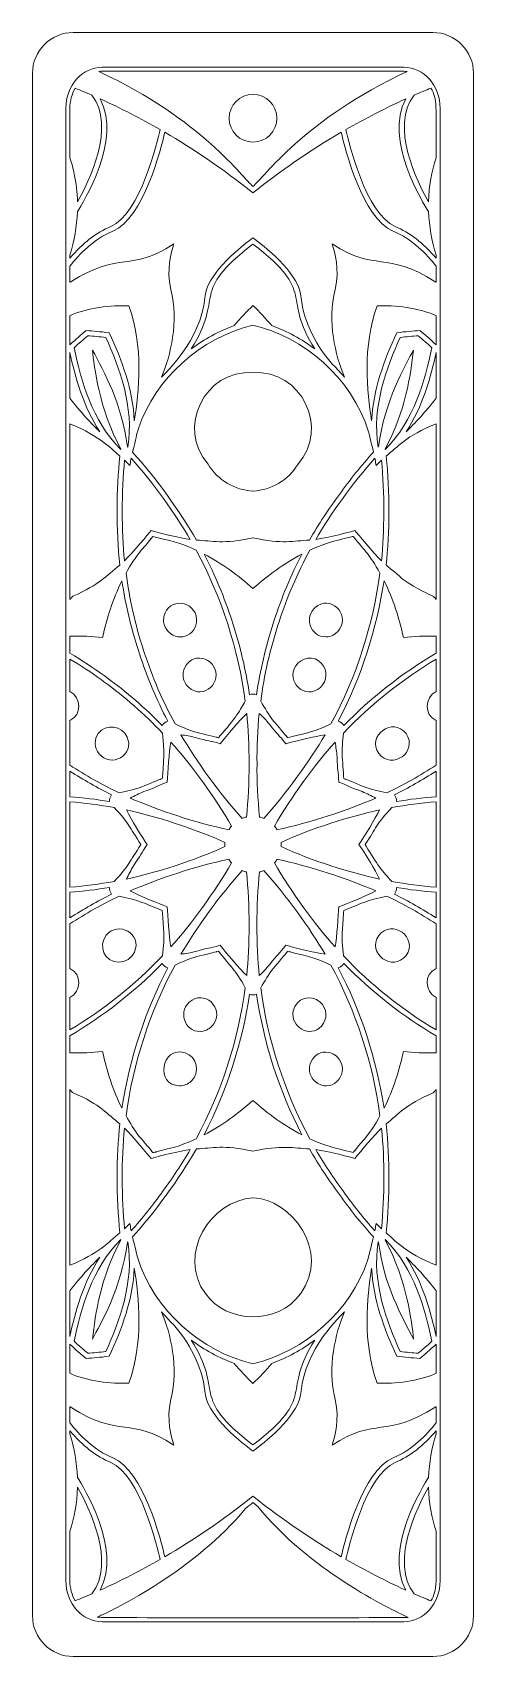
# Model space of a CAD drawing. Header units: inches. Extents: x 186 to 318, y 11 to 493.
import ezdxf

# ---------------------------------------------------------------- set-up
doc = ezdxf.new("R2010")
doc.units = ezdxf.units.IN
doc.header["$MEASUREMENT"] = 0
doc.layers.add('_U+0421_U+043B_U+043E_U+0439 1', color=7, linetype='Continuous')

msp = doc.modelspace()

# ---------------------------------------------------------------- linework, layer by layer
at = {"layer": '_U+0421_U+043B_U+043E_U+0439 1', "color": 1, "lineweight": 9, "true_color": 0xff0000}
for points, knots in [([(305.39, 493.2), (305.39, 493.2), (198.61, 493.2), (198.61, 493.2), (191.91, 493.2), (186.48, 487.77), (186.48, 481.07), (186.48, 481.07), (186.48, 22.93), (186.48, 22.93), (186.48, 16.23), (191.91, 10.8), (198.61, 10.8), (198.61, 10.8), (305.39, 10.8), (305.39, 10.8), (312.09, 10.8), (317.52, 16.23), (317.52, 22.93), (317.52, 22.93), (317.52, 481.07), (317.52, 481.07), (317.52, 487.77), (312.09, 493.2), (305.39, 493.2)], [0, 0, 0, 0, 1, 1, 1, 2, 2, 2, 3, 3, 3, 4, 4, 4, 5, 5, 5, 6, 6, 6, 7, 7, 7, 8, 8, 8, 8]), ([(252, 460.64), (248.09, 460.64), (244.91, 463.81), (244.91, 467.72), (244.91, 471.64), (248.09, 474.81), (252, 474.81), (255.91, 474.81), (259.09, 471.64), (259.09, 467.72), (259.09, 463.81), (255.91, 460.64), (252, 460.64)], [0, 0, 0, 0, 1, 1, 1, 2, 2, 2, 3, 3, 3, 4, 4, 4, 4])]:
    msp.add_open_spline(points, degree=3, knots=knots, dxfattribs=at)
at = {"layer": '_U+0421_U+043B_U+043E_U+0439 1', "color": 7, "lineweight": 9, "true_color": 0xffffff}
for points, knots in [([(296.82, 482.88), (296.82, 482.88), (207.18, 482.88), (207.18, 482.88), (201.24, 482.88), (196.4, 477.41), (196.4, 470.7), (196.4, 470.7), (196.4, 33.3), (196.4, 33.3), (196.4, 26.59), (201.23, 21.12), (207.18, 21.12), (207.18, 21.12), (296.82, 21.12), (296.82, 21.12), (302.76, 21.12), (307.6, 26.59), (307.6, 33.3), (307.6, 33.3), (307.6, 470.7), (307.6, 470.7), (307.6, 477.41), (302.77, 482.88), (296.82, 482.88)], [0, 0, 0, 0, 1, 1, 1, 2, 2, 2, 3, 3, 3, 4, 4, 4, 5, 5, 5, 6, 6, 6, 7, 7, 7, 8, 8, 8, 8]), ([(297.84, 481.61), (267.22, 467.46), (254.96, 449.83), (252, 447.49), (248.99, 449.87), (236.87, 467.43), (206.16, 481.61), (206.5, 481.65), (206.84, 481.68), (207.18, 481.68), (303.19, 481.68), (297.02, 481.71), (297.84, 481.61)], [0, 0, 0, 0, 1, 1, 1, 2, 2, 2, 3, 3, 3, 4, 4, 4, 4]), ([(199.15, 476.67), (200.91, 475.95), (202.54, 475.27), (204.1, 474.59), (211.39, 465.25), (203.24, 448.87), (199.85, 442.93), (199.78, 445.71), (199.46, 448.46), (198.91, 451.1), (198.58, 452.73), (198.13, 454.37), (197.6, 456), (197.6, 456), (197.6, 470.7), (197.6, 470.7), (197.6, 472.9), (198.17, 474.95), (199.15, 476.67)], [0, 0, 0, 0, 1, 1, 1, 2, 2, 2, 3, 3, 3, 4, 4, 4, 5, 5, 5, 6, 6, 6, 6]), ([(224.42, 464.36), (223.69, 461.07), (218.52, 439.24), (209.75, 435.57), (205.45, 433.77), (201.36, 430.6), (197.6, 426.17), (197.6, 426.17), (197.6, 427.05), (197.6, 427.05), (198.92, 431.31), (199.67, 435.65), (199.83, 439.99), (201.41, 442.43), (213.18, 461.35), (206.6, 473.48), (212.65, 470.74), (218.64, 467.68), (224.42, 464.36)], [0, 0, 0, 0, 1, 1, 1, 2, 2, 2, 3, 3, 3, 4, 4, 4, 5, 5, 5, 6, 6, 6, 6]), ([(306.4, 426.17), (302.64, 430.6), (298.55, 433.77), (294.25, 435.57), (285.48, 439.23), (280.31, 461.05), (279.58, 464.34), (285.41, 467.69), (291.4, 470.75), (297.39, 473.46), (290.83, 461.33), (302.59, 442.43), (304.17, 439.99), (304.33, 435.65), (305.08, 431.31), (306.4, 427.05), (306.4, 427.05), (306.4, 426.17), (306.4, 426.17), (306.4, 426.17), (306.4, 426.17), (306.4, 426.17)], [0, 0, 0, 0, 1, 1, 1, 2, 2, 2, 3, 3, 3, 4, 4, 4, 5, 5, 5, 6, 6, 6, 7, 7, 7, 7]), ([(306.4, 456), (305.07, 451.92), (304.28, 447.69), (304.15, 442.93), (300.76, 448.87), (292.61, 465.24), (299.9, 474.58), (301.77, 475.4), (303.34, 476.06), (304.85, 476.67), (306.82, 473.2), (306.4, 471.67), (306.4, 456)], [0, 0, 0, 0, 1, 1, 1, 2, 2, 2, 3, 3, 3, 4, 4, 4, 4]), ([(278.22, 463.56), (279.33, 458.61), (284.47, 438.03), (293.67, 434.19), (299.27, 431.85), (303.62, 427.36), (306.4, 423.82), (306.4, 423.82), (306.4, 419.06), (306.4, 419.06), (306.36, 419.06), (306.32, 419.06), (306.28, 419.07), (291.08, 428.7), (288.61, 421.77), (275.53, 430.42), (276.27, 427.78), (277.84, 423.07), (276.38, 416.88), (274.05, 407), (276.43, 397.5), (279.15, 390.79), (278.08, 392.09), (276.9, 393.37), (275.65, 394.61), (275.65, 394.61), (275.66, 394.62), (275.66, 394.62), (271.31, 399.3), (266.93, 407.28), (266.35, 414.34), (265.8, 421.04), (257.38, 428.18), (252, 432.22), (246.63, 428.19), (238.2, 421.05), (237.65, 414.34), (236.63, 401.81), (225.73, 391.86), (224.85, 390.79), (227.57, 397.5), (229.95, 407), (227.62, 416.88), (226.17, 423.01), (227.7, 427.67), (228.47, 430.42), (215.43, 421.79), (212.86, 428.65), (197.72, 419.07), (197.68, 419.06), (197.64, 419.06), (197.6, 419.06), (197.6, 419.06), (197.6, 423.82), (197.6, 423.82), (200.38, 427.36), (204.73, 431.85), (210.33, 434.19), (219.54, 438.04), (224.68, 458.63), (225.79, 463.58), (234.24, 458.65), (243.16, 452.61), (252, 445.58), (260.21, 452.1), (268.77, 458.04), (278.22, 463.56)], [0, 0, 0, 0, 1, 1, 1, 2, 2, 2, 3, 3, 3, 4, 4, 4, 5, 5, 5, 6, 6, 6, 7, 7, 7, 8, 8, 8, 9, 9, 9, 10, 10, 10, 11, 11, 11, 12, 12, 12, 13, 13, 13, 14, 14, 14, 15, 15, 15, 16, 16, 16, 17, 17, 17, 18, 18, 18, 19, 19, 19, 20, 20, 20, 21, 21, 21, 22, 22, 22, 22]), ([(233.65, 399.19), (243.7, 415.03), (232.88, 415.71), (252, 430.34), (271.13, 415.7), (260.31, 415.02), (270.35, 399.19), (266.44, 402.12), (262.16, 404.45), (257.6, 406.12), (255.86, 408.25), (253.89, 410.26), (252, 412.09), (250.17, 410.32), (248.19, 408.32), (246.39, 406.12), (241.84, 404.45), (237.56, 402.12), (233.65, 399.19)], [0, 0, 0, 0, 1, 1, 1, 2, 2, 2, 3, 3, 3, 4, 4, 4, 5, 5, 5, 6, 6, 6, 6]), ([(216.74, 377.87), (216.32, 387.06), (213.1, 395.72), (209.28, 404.01), (206.47, 404.35), (204.56, 404.51), (202.4, 404.65), (200.86, 403.38), (199.46, 402.16), (197.6, 400.45), (197.6, 400.45), (197.6, 409.06), (197.6, 409.06), (202.69, 411.43), (209.87, 412.21), (215.1, 412.02), (219.47, 400.11), (218.23, 386.31), (216.74, 377.87)], [0, 0, 0, 0, 1, 1, 1, 2, 2, 2, 3, 3, 3, 4, 4, 4, 5, 5, 5, 6, 6, 6, 6]), ([(306.4, 400.45), (304.57, 402.14), (303.17, 403.35), (301.6, 404.65), (299.43, 404.51), (297.5, 404.35), (294.72, 404.01), (290.91, 395.72), (287.68, 387.07), (287.25, 377.86), (285.77, 386.31), (284.53, 400.1), (288.9, 412.02), (294.05, 412.22), (301.18, 411.48), (306.4, 409.06), (306.4, 409.06), (306.4, 400.45), (306.4, 400.45)], [0, 0, 0, 0, 1, 1, 1, 2, 2, 2, 3, 3, 3, 4, 4, 4, 5, 5, 5, 6, 6, 6, 6]), ([(252, 406.27), (267.07, 402.65), (281.26, 390.8), (286.36, 374.6), (286.96, 371.71), (287.52, 369.63), (287.83, 368.57), (284.12, 364.5), (280.7, 360.26), (277.69, 355.96), (274.48, 351.69), (271.49, 347.13), (268.8, 342.4), (263.94, 342.26), (260.81, 341.07), (252, 343.14), (243.23, 341.08), (239.87, 342.26), (235.2, 342.4), (230.53, 350.62), (223.33, 360.73), (216.17, 368.58), (217.35, 372.62), (217.36, 373.83), (217.94, 375.54), (223.04, 390.47), (236.4, 402.53), (252, 406.27)], [0, 0, 0, 0, 1, 1, 1, 2, 2, 2, 3, 3, 3, 4, 4, 4, 5, 5, 5, 6, 6, 6, 7, 7, 7, 8, 8, 8, 9, 9, 9, 9]), ([(214.82, 370.04), (214.78, 370.08), (214.74, 370.12), (214.7, 370.17), (213.03, 382.91), (207.88, 392.25), (204.28, 398.88), (204.94, 393.78), (206.08, 381.75), (212.72, 369.52), (212.71, 369.46), (212.7, 369.4), (212.7, 369.35), (204.14, 377.91), (200.8, 389.95), (198.85, 399.56), (200.25, 400.85), (201.57, 402.01), (202.9, 403.12), (204.61, 403), (206.37, 402.84), (208.27, 402.62), (212.34, 393.7), (216.71, 381.99), (214.82, 370.04)], [0, 0, 0, 0, 1, 1, 1, 2, 2, 2, 3, 3, 3, 4, 4, 4, 5, 5, 5, 6, 6, 6, 7, 7, 7, 8, 8, 8, 8]), ([(289.3, 370.17), (289.26, 370.12), (289.21, 370.08), (289.17, 370.04), (287.29, 382), (291.66, 393.7), (295.73, 402.62), (297.63, 402.84), (299.39, 403), (301.1, 403.12), (302.42, 402.01), (303.75, 400.85), (305.15, 399.56), (303.2, 389.95), (299.86, 377.91), (291.3, 369.35), (291.3, 369.4), (291.29, 369.46), (291.28, 369.52), (297.41, 380.81), (298.75, 391.39), (299.72, 398.88), (297.25, 394.33), (291.11, 383.95), (289.3, 370.17)], [0, 0, 0, 0, 1, 1, 1, 2, 2, 2, 3, 3, 3, 4, 4, 4, 5, 5, 5, 6, 6, 6, 7, 7, 7, 8, 8, 8, 8]), ([(197.6, 398.18), (199.13, 390.91), (201.55, 382.13), (206.54, 374.55), (203.93, 377.07), (200.69, 380.5), (197.6, 384.55), (197.6, 384.55), (197.6, 398.18), (197.6, 398.18)], [0, 0, 0, 0, 1, 1, 1, 2, 2, 2, 3, 3, 3, 3]), ([(297.46, 374.55), (302.45, 382.13), (304.87, 390.91), (306.4, 398.18), (306.4, 398.18), (306.4, 384.55), (306.4, 384.55), (303.31, 380.51), (300.07, 377.07), (297.46, 374.55)], [0, 0, 0, 0, 1, 1, 1, 2, 2, 2, 3, 3, 3, 3]), ([(238.66, 364.94), (229.19, 375.9), (237.55, 392.89), (252.01, 392.21), (266.41, 392.88), (274.83, 375.93), (265.32, 364.91), (262.49, 360.24), (257.51, 357.27), (252.01, 357), (252.01, 357), (252, 357), (252, 357), (252, 357), (251.99, 357), (251.99, 357), (246.49, 357.27), (241.51, 360.24), (238.66, 364.94)], [0, 0, 0, 0, 1, 1, 1, 2, 2, 2, 3, 3, 3, 4, 4, 4, 5, 5, 5, 6, 6, 6, 6]), ([(197.6, 376.95), (206.81, 373.31), (210.56, 368.85), (212.47, 367.37), (211.39, 357.73), (211.3, 345.32), (212.46, 335.01), (208.16, 331.68), (206.53, 329.21), (198.48, 325.76), (198.27, 325.57), (197.84, 325.07), (197.6, 324.81), (197.6, 324.81), (197.6, 376.95), (197.6, 376.95), (197.6, 376.95), (197.6, 376.95), (197.6, 376.95)], [0, 0, 0, 0, 1, 1, 1, 2, 2, 2, 3, 3, 3, 4, 4, 4, 5, 5, 5, 6, 6, 6, 6]), ([(305.61, 325.69), (304.43, 326.36), (301.12, 327.41), (296.36, 330.94), (294.08, 333.01), (292.3, 334.42), (291.55, 335.01), (292.6, 344.43), (292.71, 356.84), (291.53, 367.37), (294.98, 370.05), (297.38, 373.39), (306.4, 376.95), (306.4, 376.95), (306.4, 324.8), (306.4, 324.8), (306.07, 325.16), (305.87, 325.39), (305.61, 325.69)], [0, 0, 0, 0, 1, 1, 1, 2, 2, 2, 3, 3, 3, 4, 4, 4, 5, 5, 5, 6, 6, 6, 6]), ([(221.7, 345.25), (220.92, 344.25), (216.37, 338.76), (213.82, 336.25), (212.93, 344.89), (212.91, 357.08), (213.84, 366.13), (214.34, 365.66), (214.88, 365.1), (215.43, 364.54), (215.66, 366.05), (215.67, 366.13), (215.79, 366.77), (222.24, 359.57), (229.04, 350.07), (233.37, 342.6), (230.36, 343.05), (224.13, 344.55), (221.7, 345.25)], [0, 0, 0, 0, 1, 1, 1, 2, 2, 2, 3, 3, 3, 4, 4, 4, 5, 5, 5, 6, 6, 6, 6]), ([(290.16, 366.13), (291.15, 356.55), (291.06, 344.86), (290.18, 336.25), (287.75, 338.65), (283.08, 344.25), (282.3, 345.25), (281.3, 344.96), (274.37, 343.17), (270.64, 342.6), (275, 350.11), (281.81, 359.62), (288.21, 366.77), (288.34, 366.08), (288.34, 366.04), (288.57, 364.54), (289.16, 365.14), (289.65, 365.64), (290.16, 366.13)], [0, 0, 0, 0, 1, 1, 1, 2, 2, 2, 3, 3, 3, 4, 4, 4, 5, 5, 5, 6, 6, 6, 6]), ([(249.7, 294.57), (248.43, 292.29), (246.7, 289.25), (242.07, 284.13), (242.07, 284.13), (242.07, 284.12), (242.07, 284.12), (242.07, 284.12), (241.71, 283.67), (241.71, 283.67), (241.71, 283.67), (241.21, 283.81), (241.21, 283.81), (241.21, 283.81), (241.22, 283.84), (241.22, 283.84), (241.22, 283.84), (237.29, 284.84), (235.38, 285.25), (233.23, 285.92), (231.03, 286.78), (228.84, 287.8), (225.14, 294.62), (222.07, 301.77), (219.71, 309.05), (219.71, 309.05), (219.38, 310.06), (219.38, 310.06), (217.01, 317.33), (215.3, 324.92), (214.28, 332.62), (217.35, 338.16), (218.64, 339), (221.71, 342.85), (221.71, 342.85), (221.52, 343.01), (221.52, 343.01), (221.52, 343.01), (221.76, 342.91), (221.76, 342.91), (221.76, 342.91), (221.94, 343.1), (221.94, 343.1), (221.94, 343.1), (221.92, 343.11), (221.92, 343.11), (222, 343.21), (222.18, 343.43), (222.26, 343.53), (227.85, 341.98), (229.28, 342.12), (235.13, 339.4), (242.68, 325.46), (247.65, 309.98), (249.7, 294.57)], [0, 0, 0, 0, 1, 1, 1, 2, 2, 2, 3, 3, 3, 4, 4, 4, 5, 5, 5, 6, 6, 6, 7, 7, 7, 8, 8, 8, 9, 9, 9, 10, 10, 10, 11, 11, 11, 12, 12, 12, 13, 13, 13, 14, 14, 14, 15, 15, 15, 16, 16, 16, 17, 17, 17, 18, 18, 18, 18]), ([(275.16, 287.8), (268.35, 284.63), (266.09, 284.93), (262.29, 283.67), (262.14, 283.86), (262.11, 283.89), (261.98, 284.05), (261.98, 284.05), (262.03, 284.07), (262.03, 284.07), (262.02, 284.08), (259.22, 287.42), (258.1, 288.67), (256.75, 290.47), (255.48, 292.46), (254.3, 294.58), (255.32, 302.27), (257.04, 309.86), (259.4, 317.13), (259.4, 317.13), (259.73, 318.15), (259.73, 318.15), (262.1, 325.42), (265.17, 332.57), (268.87, 339.4), (272.37, 341.03), (275.29, 342.09), (281.22, 343.37), (281.22, 343.37), (281.22, 343.39), (281.22, 343.39), (281.43, 343.45), (281.55, 343.48), (281.74, 343.53), (285.47, 338.86), (286.63, 338.19), (289.72, 332.62), (287.72, 317.51), (282.84, 301.97), (275.16, 287.8)], [0, 0, 0, 0, 1, 1, 1, 2, 2, 2, 3, 3, 3, 4, 4, 4, 5, 5, 5, 6, 6, 6, 7, 7, 7, 8, 8, 8, 9, 9, 9, 10, 10, 10, 11, 11, 11, 12, 12, 12, 13, 13, 13, 13]), ([(253.05, 296.5), (252.5, 296.74), (251.5, 296.74), (250.95, 296.5), (249.9, 303.66), (248.25, 310.76), (246.02, 317.6), (246.02, 317.6), (245.69, 318.61), (245.69, 318.61), (243.51, 325.34), (240.74, 331.94), (237.45, 338.26), (242.95, 335.39), (247.55, 331.98), (252, 328), (256.44, 331.96), (261.02, 335.38), (266.55, 338.25), (263.26, 331.94), (260.49, 325.34), (258.31, 318.61), (258.31, 318.61), (257.98, 317.6), (257.98, 317.6), (255.76, 310.76), (254.1, 303.67), (253.05, 296.5)], [0, 0, 0, 0, 1, 1, 1, 2, 2, 2, 3, 3, 3, 4, 4, 4, 5, 5, 5, 6, 6, 6, 7, 7, 7, 8, 8, 8, 9, 9, 9, 9]), ([(207.33, 313.49), (208.58, 319.27), (210.28, 324.73), (213.07, 330.33), (214.12, 323.29), (215.76, 316.32), (217.95, 309.6), (217.95, 309.6), (218.28, 308.59), (218.28, 308.59), (220.5, 301.75), (223.33, 295.03), (226.69, 288.61), (226.11, 288.49), (225.3, 287.9), (225, 287.38), (219.93, 292.57), (214.42, 297.33), (208.61, 301.56), (208.61, 301.56), (207.75, 302.18), (207.75, 302.18), (204.61, 304.46), (201.2, 306.69), (197.6, 308.81), (197.6, 308.81), (197.6, 313.9), (197.6, 313.9), (201.16, 313.98), (204.1, 313.81), (207.33, 313.49)], [0, 0, 0, 0, 1, 1, 1, 2, 2, 2, 3, 3, 3, 4, 4, 4, 5, 5, 5, 6, 6, 6, 7, 7, 7, 8, 8, 8, 9, 9, 9, 10, 10, 10, 10]), ([(279, 287.38), (278.7, 287.9), (277.89, 288.49), (277.31, 288.61), (284.22, 301.79), (288.84, 316.34), (290.93, 330.33), (293.69, 324.8), (295.4, 319.33), (296.67, 313.49), (299.93, 313.82), (302.89, 313.98), (306.4, 313.9), (306.4, 313.9), (306.4, 308.81), (306.4, 308.81), (296.08, 302.72), (286.86, 295.43), (279, 287.38)], [0, 0, 0, 0, 1, 1, 1, 2, 2, 2, 3, 3, 3, 4, 4, 4, 5, 5, 5, 6, 6, 6, 6]), ([(235.23, 318.88), (235.5, 313.76), (229.03, 311.7), (226.26, 315.96), (225.52, 317.09), (225.27, 318.44), (225.55, 319.76), (226.79, 325.59), (234.94, 324.51), (235.23, 318.88)], [0, 0, 0, 0, 1, 1, 1, 2, 2, 2, 3, 3, 3, 3]), ([(277.74, 315.96), (274.93, 311.62), (268.51, 313.9), (268.77, 318.88), (268.84, 320.22), (269.43, 321.46), (270.43, 322.36), (274.88, 326.37), (280.79, 320.66), (277.74, 315.96)], [0, 0, 0, 0, 1, 1, 1, 2, 2, 2, 3, 3, 3, 3]), ([(197.6, 288.8), (201.26, 290.6), (201, 295.62), (197.6, 297.47), (197.6, 297.47), (197.6, 307.08), (197.6, 307.08), (200.79, 305.17), (203.91, 303.12), (206.86, 300.97), (206.86, 300.97), (207.72, 300.34), (207.72, 300.34), (213.91, 295.85), (219.76, 290.72), (225.11, 285.09), (225.45, 282.32), (225.81, 278.74), (225.07, 272.17), (225.07, 272.17), (225.09, 272.17), (225.09, 272.17), (225.08, 272.03), (225.07, 271.71), (225.06, 271.57), (224.85, 271.49), (224.76, 271.46), (224.55, 271.38), (224.55, 271.38), (224.53, 271.41), (224.53, 271.41), (224.53, 271.41), (220.99, 270.01), (219.01, 269.13), (216.88, 268.41), (214.59, 267.81), (212.22, 267.35), (207.15, 269.77), (202.24, 272.53), (197.6, 275.56), (197.6, 275.56), (197.6, 288.8), (197.6, 288.8), (197.6, 288.8), (197.6, 288.8), (197.6, 288.8)], [0, 0, 0, 0, 1, 1, 1, 2, 2, 2, 3, 3, 3, 4, 4, 4, 5, 5, 5, 6, 6, 6, 7, 7, 7, 8, 8, 8, 9, 9, 9, 10, 10, 10, 11, 11, 11, 12, 12, 12, 13, 13, 13, 14, 14, 14, 15, 15, 15, 15]), ([(237.04, 307.25), (238.35, 306.97), (239.48, 306.19), (240.21, 305.06), (243.29, 300.33), (237.3, 294.71), (232.9, 298.66), (229.21, 301.99), (232.12, 308.3), (237.04, 307.25)], [0, 0, 0, 0, 1, 1, 1, 2, 2, 2, 3, 3, 3, 3]), ([(272.38, 305.79), (274.24, 303.72), (274.07, 300.53), (272.01, 298.67), (267.59, 294.69), (261.62, 300.33), (264.69, 305.07), (266.34, 307.59), (270.09, 308.33), (272.38, 305.79)], [0, 0, 0, 0, 1, 1, 1, 2, 2, 2, 3, 3, 3, 3]), ([(306.4, 288.8), (306.4, 288.8), (306.4, 275.56), (306.4, 275.56), (301.75, 272.53), (296.84, 269.76), (291.78, 267.35), (289.4, 267.81), (287.12, 268.41), (285.01, 269.12), (283.12, 269.96), (279.47, 271.41), (279.47, 271.41), (279.47, 271.41), (279.45, 271.38), (279.45, 271.38), (279.28, 271.44), (279.11, 271.51), (278.94, 271.57), (278.94, 271.57), (278.91, 272.18), (278.91, 272.18), (278.91, 272.18), (278.93, 272.19), (278.93, 272.19), (278.93, 272.19), (278.74, 275.67), (278.49, 278.08), (278.46, 280.33), (278.59, 282.69), (278.89, 285.09), (287.18, 293.81), (296.68, 301.25), (306.4, 307.08), (306.4, 307.08), (306.4, 297.47), (306.4, 297.47), (302.98, 295.61), (302.77, 290.59), (306.4, 288.8)], [0, 0, 0, 0, 1, 1, 1, 2, 2, 2, 3, 3, 3, 4, 4, 4, 5, 5, 5, 6, 6, 6, 7, 7, 7, 8, 8, 8, 9, 9, 9, 10, 10, 10, 11, 11, 11, 12, 12, 12, 13, 13, 13, 13]), ([(250.03, 260.14), (249.92, 260.25), (248.85, 259.87), (248.83, 259.72), (242.15, 267.05), (235.11, 276.83), (230.6, 284.61), (232.02, 284.39), (233.49, 284.12), (234.96, 283.81), (238.84, 282.6), (238.96, 282.9), (242.27, 281.95), (244.12, 284.32), (248.02, 288.87), (250.15, 290.96), (251.07, 282.05), (251.13, 270.04), (250.03, 260.14)], [0, 0, 0, 0, 1, 1, 1, 2, 2, 2, 3, 3, 3, 4, 4, 4, 5, 5, 5, 6, 6, 6, 6]), ([(255.17, 259.72), (255.15, 259.86), (254.08, 260.25), (253.97, 260.14), (253.38, 265.46), (253.12, 270.79), (253.2, 276.01), (253.12, 280.97), (253.34, 286), (253.85, 290.96), (254.88, 289.95), (255.89, 288.89), (256.92, 287.74), (259.34, 284.5), (259.6, 284.68), (261.73, 281.95), (264.56, 282.76), (270.45, 284.16), (273.4, 284.61), (268.97, 276.96), (261.65, 266.83), (255.17, 259.72)], [0, 0, 0, 0, 1, 1, 1, 2, 2, 2, 3, 3, 3, 4, 4, 4, 5, 5, 5, 6, 6, 6, 7, 7, 7, 7]), ([(297.49, 284.96), (301.18, 279.55), (293.26, 273.99), (289.35, 279.02), (285.75, 284.33), (293.51, 290.09), (297.49, 284.96)], [0, 0, 0, 0, 1, 1, 1, 2, 2, 2, 2]), ([(214.59, 283.93), (217.02, 278.48), (209.77, 274.61), (206.25, 278.95), (204.79, 280.76), (204.8, 283.21), (205.99, 284.96), (208.34, 287.99), (213.05, 287.4), (214.59, 283.93)], [0, 0, 0, 0, 1, 1, 1, 2, 2, 2, 3, 3, 3, 3]), ([(245.64, 257.4), (245.49, 257.43), (244.83, 256.51), (244.9, 256.38), (235.2, 258.38), (223.77, 262.15), (215.52, 265.8), (216.8, 266.47), (218.12, 267.1), (219.54, 267.73), (223.44, 269.05), (223.17, 269.29), (226.52, 270.51), (226.63, 273.49), (227.11, 279.49), (227.6, 282.43), (233.54, 275.8), (240.68, 266.11), (245.64, 257.4)], [0, 0, 0, 0, 1, 1, 1, 2, 2, 2, 3, 3, 3, 4, 4, 4, 5, 5, 5, 6, 6, 6, 6]), ([(259.1, 256.38), (259.17, 256.51), (258.51, 257.43), (258.36, 257.4), (263.3, 266.07), (270.43, 275.78), (276.4, 282.43), (276.63, 281.01), (276.83, 279.53), (276.99, 278.03), (277.04, 273.96), (277.36, 273.98), (277.48, 270.51), (281.11, 269.2), (280.33, 269.13), (284.45, 267.73), (285.87, 267.1), (287.2, 266.47), (288.48, 265.8), (280.29, 262.17), (268.86, 258.39), (259.1, 256.38)], [0, 0, 0, 0, 1, 1, 1, 2, 2, 2, 3, 3, 3, 4, 4, 4, 5, 5, 5, 6, 6, 6, 7, 7, 7, 7]), ([(210, 266.75), (209.61, 266.3), (209.3, 265.35), (209.36, 264.76), (205.51, 265.41), (201.56, 265.89), (197.6, 266.2), (197.6, 266.2), (197.6, 273.79), (197.6, 273.79), (201.65, 271.19), (205.82, 268.82), (210, 266.75)], [0, 0, 0, 0, 1, 1, 1, 2, 2, 2, 3, 3, 3, 4, 4, 4, 4]), ([(294.64, 264.76), (294.7, 265.35), (294.39, 266.3), (294, 266.75), (298.18, 268.82), (302.35, 271.19), (306.4, 273.79), (306.4, 273.79), (306.4, 266.19), (306.4, 266.19), (302.44, 265.89), (298.49, 265.41), (294.64, 264.76)], [0, 0, 0, 0, 1, 1, 1, 2, 2, 2, 3, 3, 3, 4, 4, 4, 4]), ([(197.6, 264.69), (202.01, 264.34), (206.44, 263.77), (210.8, 262.97), (215.12, 258.32), (215.29, 257.15), (218.7, 252), (215.28, 246.83), (215.1, 245.66), (210.8, 241.03), (206.44, 240.23), (202.01, 239.66), (197.6, 239.31), (197.6, 239.31), (197.6, 264.69), (197.6, 264.69)], [0, 0, 0, 0, 1, 1, 1, 2, 2, 2, 3, 3, 3, 4, 4, 4, 5, 5, 5, 5]), ([(214.38, 262.28), (223.17, 260.39), (234.6, 256.73), (243.68, 252.63), (243.55, 252.56), (243.55, 251.43), (243.68, 251.37), (234.6, 247.26), (223.17, 243.61), (214.38, 241.72), (215.02, 243.01), (215.73, 244.32), (216.48, 245.63), (218.76, 248.85), (218.72, 249.35), (220.51, 252), (219.06, 254.15), (215.73, 259.57), (214.38, 262.28)], [0, 0, 0, 0, 1, 1, 1, 2, 2, 2, 3, 3, 3, 4, 4, 4, 5, 5, 5, 6, 6, 6, 6]), ([(289.62, 241.72), (280.93, 243.59), (269.45, 247.24), (260.32, 251.37), (260.45, 251.44), (260.45, 252.56), (260.32, 252.63), (269.44, 256.76), (280.91, 260.41), (289.62, 262.28), (288.31, 259.64), (285.13, 254.43), (283.49, 252), (287.23, 246.46), (288.99, 243), (289.62, 241.72)], [0, 0, 0, 0, 1, 1, 1, 2, 2, 2, 3, 3, 3, 4, 4, 4, 5, 5, 5, 5]), ([(306.4, 239.31), (301.99, 239.66), (297.56, 240.23), (293.2, 241.03), (290.67, 243.75), (288.57, 246.4), (285.62, 251.54), (285.62, 251.54), (285.6, 251.54), (285.6, 251.54), (285.5, 251.69), (285.4, 251.85), (285.3, 252), (288.57, 256.89), (288.76, 258.19), (293.2, 262.97), (297.56, 263.77), (301.99, 264.34), (306.4, 264.69), (306.4, 264.69), (306.4, 239.31), (306.4, 239.31)], [0, 0, 0, 0, 1, 1, 1, 2, 2, 2, 3, 3, 3, 4, 4, 4, 5, 5, 5, 6, 6, 6, 7, 7, 7, 7]), ([(244.89, 247.62), (244.83, 247.49), (245.49, 246.57), (245.64, 246.6), (240.68, 237.9), (233.55, 228.21), (227.6, 221.57), (227.11, 224.54), (226.61, 230.97), (226.52, 233.49), (224.41, 234.26), (218.33, 236.74), (215.52, 238.2), (223.78, 241.86), (235.2, 245.62), (244.89, 247.62)], [0, 0, 0, 0, 1, 1, 1, 2, 2, 2, 3, 3, 3, 4, 4, 4, 5, 5, 5, 5]), ([(276.4, 221.57), (270.43, 228.22), (263.3, 237.92), (258.36, 246.6), (258.51, 246.57), (259.17, 247.49), (259.1, 247.62), (268.86, 245.61), (280.29, 241.83), (288.48, 238.2), (285.85, 236.83), (280.24, 234.49), (277.48, 233.49), (277.39, 230.95), (276.89, 224.52), (276.4, 221.57)], [0, 0, 0, 0, 1, 1, 1, 2, 2, 2, 3, 3, 3, 4, 4, 4, 5, 5, 5, 5]), ([(250.15, 213.04), (248.04, 215.12), (244.07, 219.74), (242.27, 222.05), (238.72, 221.03), (239, 221.45), (234.99, 220.2), (233.5, 219.88), (232.02, 219.61), (230.6, 219.39), (235.05, 227.07), (242.38, 237.2), (248.83, 244.28), (248.85, 244.14), (249.92, 243.75), (250.03, 243.86), (251.13, 233.96), (251.07, 221.95), (250.15, 213.04)], [0, 0, 0, 0, 1, 1, 1, 2, 2, 2, 3, 3, 3, 4, 4, 4, 5, 5, 5, 6, 6, 6, 6]), ([(253.97, 243.86), (254.08, 243.75), (255.15, 244.14), (255.17, 244.28), (261.89, 236.91), (268.92, 227.12), (273.4, 219.39), (270.47, 219.83), (264.12, 221.36), (261.73, 222.05), (259.75, 219.51), (259.24, 219.37), (256.93, 216.27), (255.89, 215.11), (254.88, 214.05), (253.85, 213.04), (252.93, 221.99), (252.88, 234.01), (253.97, 243.86)], [0, 0, 0, 0, 1, 1, 1, 2, 2, 2, 3, 3, 3, 4, 4, 4, 5, 5, 5, 6, 6, 6, 6]), ([(197.6, 237.8), (201.56, 238.11), (205.51, 238.59), (209.36, 239.24), (209.3, 238.65), (209.61, 237.7), (210, 237.25), (205.82, 235.18), (201.65, 232.81), (197.6, 230.21), (197.6, 230.21), (197.6, 237.8), (197.6, 237.8)], [0, 0, 0, 0, 1, 1, 1, 2, 2, 2, 3, 3, 3, 4, 4, 4, 4]), ([(197.6, 206.53), (201, 208.38), (201.26, 213.4), (197.6, 215.2), (197.6, 215.2), (197.6, 228.44), (197.6, 228.44), (202.24, 231.47), (207.16, 234.23), (212.22, 236.65), (218.44, 235.44), (219.52, 234.51), (224.31, 232.71), (224.31, 232.71), (224.54, 232.6), (224.54, 232.6), (224.54, 232.6), (224.55, 232.62), (224.55, 232.62), (224.77, 232.54), (224.82, 232.52), (225.06, 232.43), (225.32, 226.42), (225.89, 225.26), (225.11, 218.91), (216.92, 210.3), (207.49, 202.85), (197.6, 196.92), (197.6, 196.92), (197.6, 206.53), (197.6, 206.53), (197.6, 206.53), (197.6, 206.53), (197.6, 206.53)], [0, 0, 0, 0, 1, 1, 1, 2, 2, 2, 3, 3, 3, 4, 4, 4, 5, 5, 5, 6, 6, 6, 7, 7, 7, 8, 8, 8, 9, 9, 9, 10, 10, 10, 11, 11, 11, 11]), ([(306.4, 215.2), (302.73, 213.4), (303.01, 208.38), (306.4, 206.53), (306.4, 206.53), (306.4, 196.92), (306.4, 196.92), (296.34, 202.95), (287.02, 210.35), (278.89, 218.91), (278.12, 225.17), (278.67, 226.47), (278.9, 231.62), (278.9, 231.62), (278.93, 231.81), (278.93, 231.81), (278.93, 231.81), (278.91, 231.82), (278.91, 231.82), (278.91, 231.82), (278.94, 232.43), (278.94, 232.43), (279.15, 232.51), (279.24, 232.54), (279.45, 232.62), (279.45, 232.62), (279.46, 232.59), (279.46, 232.59), (279.46, 232.59), (279.69, 232.71), (279.69, 232.71), (284.47, 234.51), (285.58, 235.44), (291.78, 236.65), (296.84, 234.23), (301.75, 231.47), (306.4, 228.44), (306.4, 228.44), (306.4, 215.2), (306.4, 215.2), (306.4, 215.2), (306.4, 215.2), (306.4, 215.2)], [0, 0, 0, 0, 1, 1, 1, 2, 2, 2, 3, 3, 3, 4, 4, 4, 5, 5, 5, 6, 6, 6, 7, 7, 7, 8, 8, 8, 9, 9, 9, 10, 10, 10, 11, 11, 11, 12, 12, 12, 13, 13, 13, 14, 14, 14, 14]), ([(294, 237.25), (294.39, 237.7), (294.7, 238.65), (294.64, 239.24), (298.49, 238.59), (302.44, 238.11), (306.4, 237.8), (306.4, 237.8), (306.4, 230.21), (306.4, 230.21), (302.35, 232.81), (298.18, 235.18), (294, 237.25)], [0, 0, 0, 0, 1, 1, 1, 2, 2, 2, 3, 3, 3, 4, 4, 4, 4]), ([(212.15, 217.07), (207.89, 217.07), (205.84, 221.85), (208.41, 225.04), (211.96, 229.42), (219.18, 225.5), (216.76, 220.06), (215.92, 218.18), (214.08, 217.07), (212.15, 217.07)], [0, 0, 0, 0, 1, 1, 1, 2, 2, 2, 3, 3, 3, 3]), ([(289.34, 224.96), (293.31, 230.06), (301.15, 224.4), (297.51, 219.04), (293.52, 213.9), (285.74, 219.65), (289.34, 224.96)], [0, 0, 0, 0, 1, 1, 1, 2, 2, 2, 2]), ([(223.1, 160.7), (223.1, 160.7), (223.16, 160.46), (223.16, 160.46), (223.16, 160.46), (223.03, 160.68), (223.03, 160.68), (223.03, 160.68), (222.79, 160.63), (222.79, 160.63), (222.79, 160.63), (222.79, 160.61), (222.79, 160.61), (222.63, 160.57), (222.41, 160.51), (222.26, 160.47), (222.2, 160.55), (221.96, 160.85), (221.88, 160.94), (221.88, 160.94), (221.89, 160.96), (221.89, 160.96), (221.89, 160.96), (219.69, 163.66), (218.12, 165.4), (216.76, 167.22), (215.47, 169.23), (214.28, 171.38), (216.33, 186.85), (221.35, 202.37), (228.84, 216.2), (231.03, 217.22), (233.23, 218.08), (235.36, 218.74), (237.35, 219.17), (241.21, 220.15), (241.21, 220.15), (241.21, 220.15), (241.2, 220.19), (241.2, 220.19), (241.2, 220.19), (241.71, 220.33), (241.71, 220.33), (245.58, 215.49), (246.65, 214.9), (249.7, 209.42), (247.64, 193.95), (242.63, 178.43), (235.13, 164.6), (229.39, 161.93), (227.87, 162.01), (223.1, 160.7)], [0, 0, 0, 0, 1, 1, 1, 2, 2, 2, 3, 3, 3, 4, 4, 4, 5, 5, 5, 6, 6, 6, 7, 7, 7, 8, 8, 8, 9, 9, 9, 10, 10, 10, 11, 11, 11, 12, 12, 12, 13, 13, 13, 14, 14, 14, 15, 15, 15, 16, 16, 16, 17, 17, 17, 17]), ([(282.28, 161.14), (282.28, 161.14), (282.48, 160.99), (282.48, 160.99), (282.48, 160.99), (282.23, 161.09), (282.23, 161.09), (282.23, 161.09), (282.08, 160.91), (282.08, 160.91), (282.08, 160.91), (282.09, 160.9), (282.09, 160.9), (282.01, 160.81), (281.8, 160.55), (281.74, 160.47), (281.68, 160.49), (281.14, 160.63), (280.99, 160.67), (280.99, 160.67), (280.99, 160.67), (280.99, 160.67), (276, 162.04), (274.58, 161.95), (268.87, 164.6), (261.24, 178.69), (256.32, 194.2), (254.3, 209.42), (255.48, 211.54), (256.76, 213.53), (258.08, 215.31), (259.24, 216.61), (262.01, 219.91), (262.02, 219.91), (262.02, 219.91), (261.98, 219.94), (261.98, 219.94), (262.1, 220.1), (262.16, 220.17), (262.29, 220.33), (262.29, 220.33), (262.84, 220.18), (262.84, 220.18), (262.84, 220.18), (262.84, 220.15), (262.84, 220.15), (262.84, 220.15), (263.06, 220.12), (263.06, 220.12), (268, 218.76), (269.43, 218.87), (275.16, 216.2), (282.41, 202.83), (287.6, 187.39), (289.73, 171.38), (286.65, 165.84), (285.37, 165), (282.28, 161.14)], [0, 0, 0, 0, 1, 1, 1, 2, 2, 2, 3, 3, 3, 4, 4, 4, 5, 5, 5, 6, 6, 6, 7, 7, 7, 8, 8, 8, 9, 9, 9, 10, 10, 10, 11, 11, 11, 12, 12, 12, 13, 13, 13, 14, 14, 14, 15, 15, 15, 16, 16, 16, 17, 17, 17, 18, 18, 18, 19, 19, 19, 19]), ([(197.6, 195.19), (207.51, 201.04), (216.8, 208.23), (225, 216.62), (225.3, 216.1), (226.11, 215.51), (226.69, 215.39), (220.14, 202.88), (215.27, 188.39), (213.07, 173.67), (210.31, 179.2), (208.6, 184.67), (207.33, 190.52), (204.12, 190.19), (201.17, 190.02), (197.6, 190.11), (197.6, 190.11), (197.6, 195.19), (197.6, 195.19)], [0, 0, 0, 0, 1, 1, 1, 2, 2, 2, 3, 3, 3, 4, 4, 4, 5, 5, 5, 6, 6, 6, 6]), ([(296.67, 190.51), (295.41, 184.72), (293.72, 179.26), (290.93, 173.67), (288.74, 188.28), (283.92, 202.77), (277.31, 215.39), (277.89, 215.51), (278.7, 216.1), (279, 216.62), (287.35, 208.07), (296.66, 200.94), (306.4, 195.19), (306.4, 195.19), (306.4, 190.1), (306.4, 190.1), (302.84, 190.02), (299.87, 190.19), (296.67, 190.51)], [0, 0, 0, 0, 1, 1, 1, 2, 2, 2, 3, 3, 3, 4, 4, 4, 5, 5, 5, 6, 6, 6, 6]), ([(233.07, 205.16), (237.47, 209.12), (243.46, 203.5), (240.38, 198.77), (239.65, 197.64), (238.52, 196.86), (237.2, 196.58), (232.23, 195.52), (229.41, 201.87), (233.07, 205.16)], [0, 0, 0, 0, 1, 1, 1, 2, 2, 2, 3, 3, 3, 3]), ([(250.95, 207.5), (251.5, 207.26), (252.5, 207.26), (253.05, 207.5), (255.13, 193.31), (259.77, 178.78), (266.55, 165.75), (261.05, 168.61), (256.46, 172.02), (252, 176), (247.58, 172.06), (243, 168.63), (237.45, 165.75), (244.34, 178.99), (248.91, 193.56), (250.95, 207.5)], [0, 0, 0, 0, 1, 1, 1, 2, 2, 2, 3, 3, 3, 4, 4, 4, 5, 5, 5, 5]), ([(263.98, 202.59), (264.78, 206.36), (269.17, 207.74), (272, 205.19), (274.06, 203.33), (274.23, 200.14), (272.37, 198.07), (268.99, 194.32), (262.95, 197.75), (263.98, 202.59)], [0, 0, 0, 0, 1, 1, 1, 2, 2, 2, 3, 3, 3, 3]), ([(233.57, 181.64), (232.63, 180.79), (231.43, 180.34), (230.21, 180.34), (222.84, 180.34), (224.63, 192.25), (231.89, 190.13), (235.33, 188.99), (236.5, 184.28), (233.57, 181.64)], [0, 0, 0, 0, 1, 1, 1, 2, 2, 2, 3, 3, 3, 3]), ([(277.74, 188.04), (280.8, 183.33), (274.88, 177.63), (270.43, 181.64), (266.72, 184.98), (269.68, 191.27), (274.57, 190.22), (275.88, 189.94), (277.01, 189.17), (277.74, 188.04)], [0, 0, 0, 0, 1, 1, 1, 2, 2, 2, 3, 3, 3, 3]), ([(198.39, 178.31), (198.39, 178.31), (198.59, 178.2), (198.59, 178.2), (206.83, 174.71), (208.63, 171.95), (212.46, 168.99), (211.4, 159.54), (211.3, 147.12), (212.47, 136.63), (208.77, 133.76), (206.22, 130.45), (197.6, 127.05), (197.6, 127.05), (197.6, 179.19), (197.6, 179.19), (197.93, 178.84), (198.13, 178.61), (198.39, 178.31)], [0, 0, 0, 0, 1, 1, 1, 2, 2, 2, 3, 3, 3, 4, 4, 4, 5, 5, 5, 6, 6, 6, 6]), ([(291.53, 136.63), (292.14, 142.1), (292.41, 147.55), (292.32, 152.81), (292.41, 158.14), (292.15, 163.59), (291.54, 168.99), (295.54, 172.08), (296.99, 174.58), (305.52, 178.24), (305.73, 178.44), (306.16, 178.93), (306.4, 179.19), (306.4, 179.19), (306.4, 127.05), (306.4, 127.05), (297.22, 130.67), (293.68, 134.97), (291.53, 136.63)], [0, 0, 0, 0, 1, 1, 1, 2, 2, 2, 3, 3, 3, 4, 4, 4, 5, 5, 5, 6, 6, 6, 6]), ([(213.84, 137.87), (212.92, 146.8), (212.87, 158.47), (213.82, 167.75), (216.26, 165.34), (220.92, 159.75), (221.7, 158.75), (224.18, 159.46), (230.38, 160.95), (233.37, 161.4), (230.86, 157.09), (228.09, 152.9), (225.11, 148.93), (222.31, 144.95), (219.18, 141.02), (215.79, 137.23), (215.67, 137.87), (215.66, 137.95), (215.43, 139.45), (214.87, 138.88), (214.33, 138.33), (213.84, 137.87)], [0, 0, 0, 0, 1, 1, 1, 2, 2, 2, 3, 3, 3, 4, 4, 4, 5, 5, 5, 6, 6, 6, 7, 7, 7, 7]), ([(290.16, 137.87), (289.65, 138.36), (289.12, 138.9), (288.57, 139.45), (288.34, 137.96), (288.34, 137.92), (288.21, 137.23), (284.82, 141.02), (281.69, 144.95), (278.9, 148.92), (275.92, 152.89), (273.14, 157.09), (270.64, 161.4), (274.37, 160.83), (281.3, 159.04), (282.3, 158.75), (284.14, 161.11), (288.05, 165.65), (290.18, 167.75), (290.69, 162.79), (290.91, 157.77), (290.83, 152.81), (290.9, 147.94), (290.68, 142.92), (290.16, 137.87)], [0, 0, 0, 0, 1, 1, 1, 2, 2, 2, 3, 3, 3, 4, 4, 4, 5, 5, 5, 6, 6, 6, 7, 7, 7, 8, 8, 8, 8]), ([(252, 97.73), (236.7, 101.4), (222.65, 113.43), (217.64, 129.4), (217.02, 132.38), (216.43, 134.52), (216.17, 135.42), (222.67, 142.56), (230.05, 152.54), (235.2, 161.6), (240.01, 161.74), (243.19, 162.93), (252, 160.86), (260.46, 162.85), (264.07, 161.74), (268.8, 161.6), (271.49, 156.87), (274.48, 152.31), (277.68, 148.04), (280.7, 143.74), (284.12, 139.49), (287.83, 135.42), (287.31, 133.65), (286.15, 128.73), (286.06, 128.46), (280.96, 113.53), (267.6, 101.47), (252, 97.73)], [0, 0, 0, 0, 1, 1, 1, 2, 2, 2, 3, 3, 3, 4, 4, 4, 5, 5, 5, 6, 6, 6, 7, 7, 7, 8, 8, 8, 9, 9, 9, 9]), ([(266.17, 118.59), (259.19, 108.98), (244.22, 109.8), (237.84, 118.59), (229.26, 130.4), (239.55, 146.39), (251.99, 147), (263.15, 147), (275.23, 131.07), (266.17, 118.59)], [0, 0, 0, 0, 1, 1, 1, 2, 2, 2, 3, 3, 3, 3]), ([(212.7, 134.65), (212.7, 134.6), (212.71, 134.54), (212.72, 134.48), (206.61, 123.22), (205.26, 112.68), (204.28, 105.11), (206.72, 109.61), (212.88, 120.02), (214.7, 133.83), (214.74, 133.88), (214.78, 133.92), (214.82, 133.96), (216.71, 122.01), (212.34, 110.3), (208.27, 101.38), (206.37, 101.16), (204.61, 101), (202.9, 100.88), (201.57, 101.99), (200.25, 103.15), (198.85, 104.44), (200.8, 114.05), (204.14, 126.09), (212.7, 134.65)], [0, 0, 0, 0, 1, 1, 1, 2, 2, 2, 3, 3, 3, 4, 4, 4, 5, 5, 5, 6, 6, 6, 7, 7, 7, 8, 8, 8, 8]), ([(291.28, 134.48), (291.29, 134.54), (291.3, 134.6), (291.3, 134.65), (299.86, 126.09), (303.2, 114.05), (305.15, 104.44), (303.75, 103.15), (302.42, 101.99), (301.1, 100.88), (299.39, 101), (297.63, 101.16), (295.73, 101.38), (291.66, 110.3), (287.29, 122.01), (289.18, 133.96), (289.22, 133.92), (289.26, 133.88), (289.3, 133.83), (290.96, 121.17), (296.04, 111.89), (299.73, 105.11), (299.06, 110.21), (297.92, 122.24), (291.28, 134.48)], [0, 0, 0, 0, 1, 1, 1, 2, 2, 2, 3, 3, 3, 4, 4, 4, 5, 5, 5, 6, 6, 6, 7, 7, 7, 8, 8, 8, 8]), ([(197.6, 119.45), (200.69, 123.49), (203.93, 126.93), (206.54, 129.45), (201.55, 121.87), (199.13, 113.09), (197.6, 105.82), (197.6, 105.82), (197.6, 119.45), (197.6, 119.45)], [0, 0, 0, 0, 1, 1, 1, 2, 2, 2, 3, 3, 3, 3]), ([(197.6, 103.55), (199.43, 101.86), (200.83, 100.65), (202.4, 99.35), (204.56, 99.49), (206.48, 99.65), (209.28, 99.99), (213.08, 108.23), (216.32, 116.91), (216.74, 126.13), (218.23, 117.69), (219.47, 103.89), (215.1, 91.98), (209.9, 91.78), (202.72, 92.56), (197.6, 94.94), (197.6, 94.94), (197.6, 103.55), (197.6, 103.55), (197.6, 103.55), (197.6, 103.55), (197.6, 103.55)], [0, 0, 0, 0, 1, 1, 1, 2, 2, 2, 3, 3, 3, 4, 4, 4, 5, 5, 5, 6, 6, 6, 7, 7, 7, 7]), ([(287.25, 126.14), (287.68, 116.93), (290.91, 108.27), (294.72, 99.99), (297.14, 99.7), (299.06, 99.51), (301.6, 99.35), (303.14, 100.62), (304.54, 101.84), (306.4, 103.55), (306.4, 103.55), (306.4, 94.94), (306.4, 94.94), (301.24, 92.55), (294.13, 91.78), (288.9, 91.98), (284.53, 103.9), (285.77, 117.69), (287.25, 126.14)], [0, 0, 0, 0, 1, 1, 1, 2, 2, 2, 3, 3, 3, 4, 4, 4, 5, 5, 5, 6, 6, 6, 6]), ([(306.4, 105.82), (304.87, 113.09), (302.45, 121.87), (297.46, 129.45), (300.07, 126.93), (303.31, 123.49), (306.4, 119.45), (306.4, 119.45), (306.4, 105.82), (306.4, 105.82)], [0, 0, 0, 0, 1, 1, 1, 2, 2, 2, 3, 3, 3, 3]), ([(225.79, 40.42), (224.68, 45.37), (219.54, 65.97), (210.33, 69.81), (204.73, 72.15), (200.38, 76.64), (197.6, 80.18), (197.6, 80.18), (197.6, 84.95), (197.6, 84.95), (197.64, 84.94), (197.68, 84.94), (197.72, 84.94), (212.94, 75.29), (215.36, 82.25), (228.47, 73.58), (227.74, 76.22), (226.16, 80.93), (227.62, 87.13), (229.95, 97), (227.57, 106.5), (224.85, 113.21), (225.93, 111.91), (227.1, 110.63), (228.36, 109.39), (228.36, 109.39), (228.35, 109.38), (228.35, 109.38), (232.69, 104.69), (237.07, 96.74), (237.65, 89.66), (238.2, 82.96), (246.62, 75.82), (252, 71.78), (257.37, 75.82), (265.8, 82.95), (266.35, 89.66), (267.37, 102.19), (278.23, 112.1), (279.15, 113.21), (276.43, 106.5), (274.05, 97.01), (276.38, 87.13), (277.83, 80.99), (276.3, 76.33), (275.53, 73.58), (288.45, 82.12), (291.26, 75.42), (306.28, 84.94), (306.32, 84.94), (306.36, 84.94), (306.4, 84.95), (306.4, 84.95), (306.4, 80.18), (306.4, 80.18), (303.62, 76.64), (299.27, 72.15), (293.67, 69.81), (284.47, 65.97), (279.33, 45.39), (278.22, 40.44), (269.73, 45.39), (260.99, 51.27), (252, 58.42), (243.04, 51.31), (234.31, 45.39), (225.79, 40.42)], [0, 0, 0, 0, 1, 1, 1, 2, 2, 2, 3, 3, 3, 4, 4, 4, 5, 5, 5, 6, 6, 6, 7, 7, 7, 8, 8, 8, 9, 9, 9, 10, 10, 10, 11, 11, 11, 12, 12, 12, 13, 13, 13, 14, 14, 14, 15, 15, 15, 16, 16, 16, 17, 17, 17, 18, 18, 18, 19, 19, 19, 20, 20, 20, 21, 21, 21, 22, 22, 22, 22]), ([(270.35, 104.81), (260.3, 88.97), (271.12, 88.29), (252, 73.66), (232.87, 88.29), (243.68, 88.99), (233.65, 104.81), (237.56, 101.88), (241.84, 99.55), (246.39, 97.88), (248.15, 95.73), (250.1, 93.75), (252, 91.91), (253.81, 93.67), (255.81, 95.69), (257.6, 97.88), (262.16, 99.55), (266.44, 101.88), (270.35, 104.81)], [0, 0, 0, 0, 1, 1, 1, 2, 2, 2, 3, 3, 3, 4, 4, 4, 5, 5, 5, 6, 6, 6, 6]), ([(197.6, 77.83), (201.36, 73.4), (205.45, 70.23), (209.75, 68.43), (218.52, 64.76), (223.69, 42.93), (224.42, 39.64), (218.64, 36.32), (212.65, 33.26), (206.6, 30.52), (213.18, 42.65), (201.41, 61.57), (199.83, 64.01), (199.67, 68.35), (198.92, 72.7), (197.6, 76.95), (197.6, 76.95), (197.6, 77.83), (197.6, 77.83), (197.6, 77.83), (197.6, 77.83), (197.6, 77.83)], [0, 0, 0, 0, 1, 1, 1, 2, 2, 2, 3, 3, 3, 4, 4, 4, 5, 5, 5, 6, 6, 6, 7, 7, 7, 7]), ([(279.58, 39.66), (280.31, 42.95), (285.48, 64.77), (294.25, 68.43), (298.55, 70.23), (302.64, 73.4), (306.4, 77.83), (306.4, 77.83), (306.4, 76.95), (306.4, 76.95), (305.08, 72.69), (304.33, 68.35), (304.17, 64.01), (302.59, 61.57), (290.83, 42.66), (297.39, 30.53), (291.4, 33.25), (285.41, 36.31), (279.58, 39.66)], [0, 0, 0, 0, 1, 1, 1, 2, 2, 2, 3, 3, 3, 4, 4, 4, 5, 5, 5, 6, 6, 6, 6]), ([(197.6, 48), (198.93, 52.07), (199.72, 56.29), (199.85, 61.07), (203.24, 55.13), (211.39, 38.75), (204.1, 29.41), (202.54, 28.73), (200.91, 28.05), (199.15, 27.33), (198.17, 29.05), (197.6, 31.1), (197.6, 33.3), (197.6, 33.3), (197.6, 48), (197.6, 48)], [0, 0, 0, 0, 1, 1, 1, 2, 2, 2, 3, 3, 3, 4, 4, 4, 5, 5, 5, 5]), ([(304.85, 27.32), (303.34, 27.93), (301.77, 28.6), (299.9, 29.42), (292.61, 38.76), (300.76, 55.13), (304.15, 61.07), (304.27, 56.32), (305.06, 52.09), (306.4, 48), (306.4, 32.42), (306.84, 30.83), (304.85, 27.32)], [0, 0, 0, 0, 1, 1, 1, 2, 2, 2, 3, 3, 3, 4, 4, 4, 4]), ([(205.69, 22.47), (211.14, 24.96), (234.82, 36.48), (249.77, 54.78), (250.51, 55.36), (251.26, 55.93), (252, 56.51), (252.47, 56.14), (252.96, 55.77), (253.44, 55.4), (268.43, 36.63), (292.76, 24.86), (298.08, 22.43), (297.1, 22.28), (207.1, 22.22), (205.69, 22.47)], [0, 0, 0, 0, 1, 1, 1, 2, 2, 2, 3, 3, 3, 4, 4, 4, 5, 5, 5, 5])]:
    msp.add_open_spline(points, degree=3, knots=knots, dxfattribs=at)

doc.saveas('drawing.dxf')
